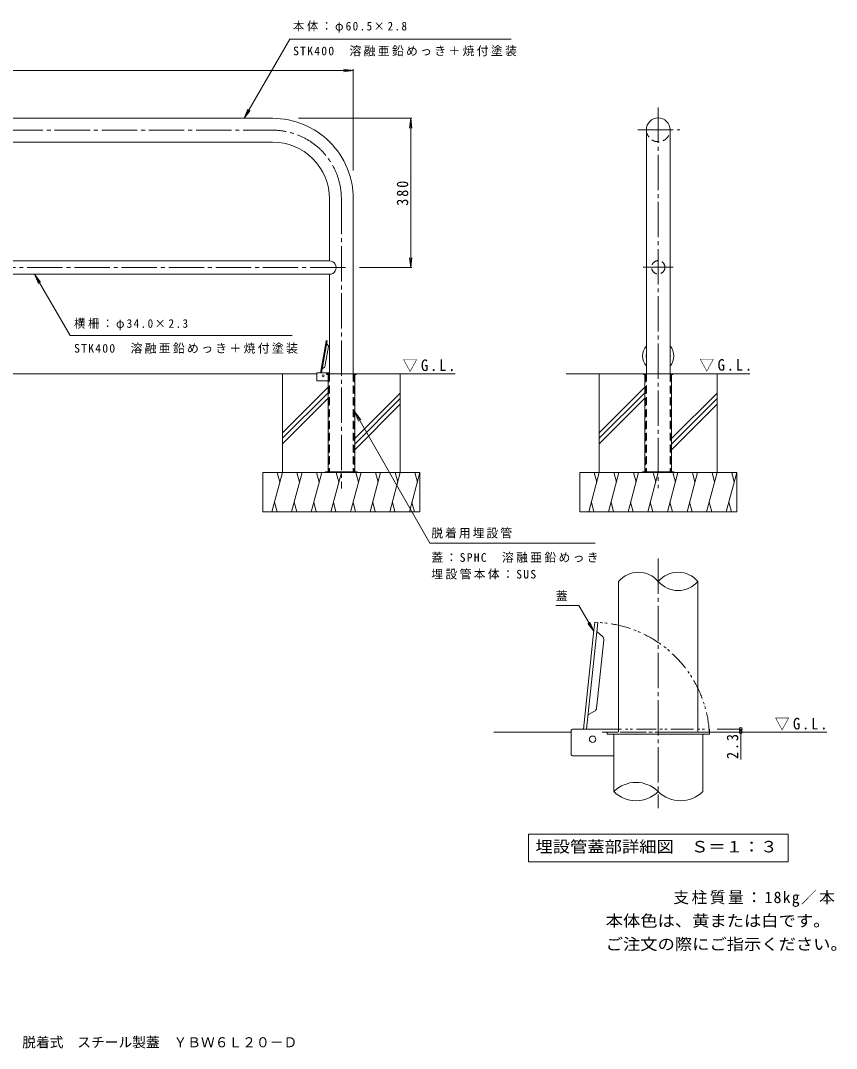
# Model space of a CAD drawing. Units: millimetres, scale not verified, with parts at other scales. Extents: x -1809 to 1774, y -1378 to 1238.
# Drawn here: x -303 to 1774, y -1378 to 1238 of the extents above; entities that cross this region are included whole.
import ezdxf
from ezdxf.enums import TextEntityAlignment as Align

# ---------------------------------------------------------------- set-up
doc = ezdxf.new("R2010")
doc.units = ezdxf.units.MM
doc.header["$LTSCALE"] = 10
doc.header["$PDMODE"] = 32
doc.header["$PDSIZE"] = 8
for name, pattern in [('CHAIN2', [12, 9, -1, 1, -1]), ('DASHED2', [3, 2, -1]), ('DOUBLE_CHAIN1', [8.8, 5, -1, 0.6, -0.6, 0.6, -1])]:
    doc.linetypes.add(name, pattern=pattern)
for name, color, linetype, lineweight in [('C-0', 4, 'Continuous', 9), ('C-1', 7, 'Continuous', 9), ('C-2', 4, 'Continuous', 9), ('C-3', 3, 'DASHED2', 9), ('C-4', 7, 'Continuous', 9), ('C-5', 7, 'Continuous', 9), ('C-E', 6, 'Continuous', 5), ('D-0', 4, 'Continuous', 9), ('D-1', 3, 'Continuous', 9), ('D-2', 4, 'Continuous', 9), ('D-4', 7, 'Continuous', 9), ('D-5', 7, 'Continuous', 9), ('D-A', 2, 'Continuous', 9), ('D-E', 6, 'Continuous', 5)]:
    doc.layers.add(name, color=color, linetype=linetype, lineweight=lineweight)
doc.layers.add('F-5_F-5ﾚｲﾔ', color=2, linetype='Continuous')
doc.layers.add('F-F_F-Fﾚｲﾔ', color=2, linetype='Continuous')
doc.styles.add('ＭＳ ゴシック', font='')
doc.styles.get('ＭＳ ゴシック').set_extended_font_data('MS Gothic')

msp = doc.modelspace()

# ---------------------------------------------------------------- linework, layer by layer
at = {"layer": 'C-0', "color": 7, "linetype": 'CHAIN2'}
for p, q in [((1320.09, 1016.02), (1320.09, 47.85)), ((-456.25, 958.61), (338.5, 958.61)), ((1268.2, 959.5), (1375.23, 959.5)), ((513.5, 783.61), (513.5, 46.96)), ((523.95, 608.86), (-456.25, 608.86)), ((1281.3, 609.75), (1358.43, 609.75))]:
    msp.add_line(p, q, dxfattribs=at)
at = {"layer": 'C-0'}
for p, q in [((476, 338.86), (513.5, 338.86)), ((476, 338.86), (476, 337.36)), ((476, 337.36), (479.5, 337.36)), ((479.5, 337.36), (479.5, 88.86)), ((551, 338.86), (513.5, 338.86)), ((547.5, 337.36), (547.5, 88.86)), ((547.5, 337.36), (551, 337.36)), ((551, 338.86), (551, 337.36)), ((551, 338.86), (551, 337.36)), ((1282.59, 338.86), (1302.59, 338.86)), ((1282.59, 338.86), (1282.59, 337.36)), ((1282.59, 338.86), (1282.59, 337.36)), ((1282.59, 337.36), (1286.09, 337.36)), ((1286.09, 337.36), (1286.09, 88.86)), ((1357.59, 338.86), (1337.59, 338.86)), ((1354.09, 337.36), (1354.09, 88.86)), ((1357.59, 337.36), (1354.09, 337.36)), ((1357.59, 338.86), (1357.59, 337.36))]:
    msp.add_line(p, q, dxfattribs=at)
at = {"layer": 'C-0', "linetype": 'DASHED2'}
for p, q in [((481, 337.36), (481, 88.86)), ((546, 337.36), (546, 88.86)), ((1287.59, 337.36), (1287.59, 88.86)), ((1352.59, 337.36), (1352.59, 88.86))]:
    msp.add_line(p, q, dxfattribs=at)
at = {"layer": 'C-0', "color": 7, "linetype": 'CHAIN2'}
msp.add_arc((338.5, 783.61), 175, 0, 90.00024, dxfattribs=at)
at = {"layer": 'C-0', "linetype": 'DASHED2'}
for centre, start, end in [((479.5, 337.36), 0, 90), ((547.5, 337.36), 90, 180), ((1286.09, 337.36), 0, 90), ((1354.09, 337.36), 90, 180)]:
    msp.add_arc(centre, 1.5, start, end, dxfattribs=at)
at = {"layer": 'C-1', "color": 3}
for p, q in [((1289.84, 443.84), (1289.84, 338.86)), ((1350.34, 428.34), (1350.34, 338.86)), ((452.25, 341.16), (483.25, 341.16)), ((450.75, 322.16), (450.75, 339.66)), ((452.25, 320.66), (479.5, 320.66))]:
    msp.add_line(p, q, dxfattribs=at)
at = {"layer": 'C-1'}
for p, q in [((473.5, 88.86), (553.5, 88.86)), ((473.5, 88.86), (473.5, 87.36)), ((501, 88.86), (501, 87.36)), ((526, 88.86), (526, 87.36)), ((553.5, 88.86), (553.5, 87.36)), ((1280.09, 88.86), (1280.09, 87.36)), ((1360.09, 88.86), (1280.09, 88.86)), ((1307.59, 88.86), (1307.59, 87.36)), ((1332.59, 88.86), (1332.59, 87.36)), ((1360.09, 88.86), (1360.09, 87.36))]:
    msp.add_line(p, q, dxfattribs=at)
at = {"layer": 'C-1', "color": 3}
for centre, start, end in [((452.25, 339.66), 90, 180), ((452.25, 322.16), 180, 270)]:
    msp.add_arc(centre, 1.5, start, end, dxfattribs=at)
at = {"layer": 'C-2', "color": 3}
for p, q in [((-456.25, 988.86), (338.5, 988.86)), ((1289.84, 959.5), (1289.84, 409.47)), ((1350.34, 959.5), (1350.34, 409.54)), ((-456.25, 928.36), (338.5, 928.36)), ((483.25, 783.61), (483.25, 625.86)), ((543.75, 783.61), (543.75, 338.86)), ((-456.25, 625.86), (483.25, 625.86)), ((483.25, 591.86), (-456.25, 591.86)), ((483.25, 591.86), (483.25, 338.86))]:
    msp.add_line(p, q, dxfattribs=at)
at = {"layer": 'C-2'}
for p, q in [((462.94, 341.16), (477.34, 422.8)), ((475.07, 423.2), (473.87, 416.39)), ((475.07, 423.2), (477.34, 422.8)), ((460.6, 341.16), (473.87, 416.39)), ((480.89, 408.4), (473.41, 365.99)), ((480.06, 411.04), (476.24, 414.86)), ((470.12, 354.64), (465.22, 352.35)), ((471.8, 356.83), (473.41, 365.99))]:
    msp.add_line(p, q, dxfattribs=at)
at = {"layer": 'C-2', "color": 3, "linetype": 'DASHED2'}
msp.add_circle((1320.09, 609.75), 17, dxfattribs=at)
at = {"layer": 'C-2', "color": 3}
for centre, radius, start, end in [((338.5, 783.61), 205.25, 0, 90.00023), ((1320.09, 959.5), 30.25, 0, 180), ((338.5, 783.61), 144.75, 0, 90.0002), ((483.25, 608.86), 17, 270, 90.00041)]:
    msp.add_arc(centre, radius, start, end, dxfattribs=at)
at = {"layer": 'C-2', "color": 3, "linetype": 'DASHED2'}
msp.add_arc((1320.09, 959.5), 30.25, 180.00047, 0.00047, dxfattribs=at)
at = {"layer": 'C-2'}
for centre, radius, start, end in [((476.73, 415.35), 0.7, 169.99799, 224.99889), ((477.93, 408.92), 3, 349.99956, 44.99919), ((465.51, 351.71), 0.7, 115.00227, 170.00244), ((468.84, 357.35), 3, 295.00172, 349.99965)]:
    msp.add_arc(centre, radius, start, end, dxfattribs=at)
for major_axis, start_param, end_param in [((39.75, 0), 2.435662, 3.8475233), ((39.75, 0), 5.5772489, 6.9870586), ((30.75, 0), 2.9610315, 3.3221538), ((30.75, 0), 6.1025973, 6.4637734)]:
    msp.add_ellipse((1320.09, 384), major_axis=major_axis, ratio=0.9945, start_param=start_param, end_param=end_param, dxfattribs=at)
at = {"layer": 'C-3'}
for p, q in [((483.25, 338.86), (483.25, 88.86)), ((543.75, 338.86), (543.75, 88.86)), ((1289.84, 338.86), (1289.84, 88.86)), ((1350.34, 338.86), (1350.34, 88.86))]:
    msp.add_line(p, q, dxfattribs=at)
at = {"layer": 'C-4'}
for p, q in [((-1456.25, 1110.75), (543.75, 1110.75)), ((543.75, 1110.75), (518.96, 1114.01)), ((543.75, 1110.75), (518.96, 1107.49)), ((543.75, 1113.75), (543.75, 855.69)), ((693, 988.86), (404.04, 988.86)), ((690, 988.86), (686.74, 964.07)), ((690, 988.86), (690, 608.86)), ((690, 988.86), (693.26, 964.07)), ((690, 608.86), (686.74, 633.64)), ((690, 608.86), (693.26, 633.64)), ((693, 608.86), (559.92, 608.86))]:
    msp.add_line(p, q, dxfattribs=at)
at = {"layer": 'C-5'}
for p, q in [((266.12, 988.86), (382.15, 1189.81)), ((382.15, 1189.81), (945.51, 1189.81)), ((266.12, 988.86), (275.69, 1011.96)), ((266.12, 988.86), (281.34, 1008.69)), ((-267.25, 591.86), (-177.05, 436.6)), ((-267.25, 591.86), (-252.03, 572.03)), ((-267.25, 591.86), (-257.69, 568.76)), ((-177.05, 436.6), (388.1, 436.6)), ((547.5, 241.72), (562.72, 221.88)), ((547.5, 241.72), (557.07, 218.62)), ((547.5, 241.72), (738.94, -92.24)), ((1159.6, -92.24), (738.94, -92.24))]:
    msp.add_line(p, q, dxfattribs=at)
at = {"layer": 'C-E'}
for p, q in [((-1363.25, 338.86), (450.75, 338.86)), ((363.5, 87.36), (363.5, 338.86)), ((551, 338.86), (803.33, 338.86)), ((663.5, 87.36), (663.5, 338.86)), ((1085.87, 338.86), (1553.49, 338.86)), ((1170.09, 87.36), (1170.09, 338.86)), ((1470.09, 87.36), (1470.09, 338.86)), ((479.5, 304.67), (363.5, 188.67)), ((479.5, 290.53), (363.5, 174.53)), ((663.5, 289.79), (547.5, 173.79)), ((1286.09, 304.67), (1170.09, 188.67)), ((1286.09, 290.53), (1170.09, 174.53)), ((1470.09, 289.79), (1354.09, 173.79)), ((479.5, 276.39), (363.5, 160.39)), ((663.5, 275.65), (547.5, 159.65)), ((1286.09, 276.39), (1170.09, 160.39)), ((1470.09, 275.65), (1354.09, 159.65)), ((663.5, 261.5), (547.5, 145.5)), ((1470.09, 261.5), (1354.09, 145.5)), ((313.5, -12.64), (313.5, 87.36)), ((713.5, 87.36), (313.5, 87.36)), ((363.5, 87.36), (336.7, -12.64)), ((350.45, 87.36), (356.97, 63.01)), ((413.5, 87.36), (386.7, -12.64)), ((400.45, 87.36), (406.97, 63.01)), ((463.5, 87.36), (436.7, -12.64)), ((450.45, 87.36), (456.97, 63.01)), ((513.5, 87.36), (486.7, -12.64)), ((500.45, 87.36), (506.97, 63.01)), ((563.5, 87.36), (536.7, -12.64)), ((550.45, 87.36), (556.97, 63.01)), ((613.5, 87.36), (586.7, -12.64)), ((600.45, 87.36), (606.97, 63.01)), ((663.5, 87.36), (636.7, -12.64)), ((650.45, 87.36), (656.97, 63.01)), ((713.5, 87.36), (686.7, -12.64)), ((700.45, 87.36), (706.97, 63.01)), ((713.5, -12.64), (713.5, 87.36)), ((1120.09, 87.36), (1520.09, 87.36)), ((1120.09, -12.64), (1120.09, 87.36)), ((1170.09, 87.36), (1143.29, -12.64)), ((1157.04, 87.36), (1163.56, 63.01)), ((1220.09, 87.36), (1193.29, -12.64)), ((1207.04, 87.36), (1213.56, 63.01)), ((1270.09, 87.36), (1243.29, -12.64)), ((1257.04, 87.36), (1263.56, 63.01)), ((1320.09, 87.36), (1293.29, -12.64)), ((1307.04, 87.36), (1313.56, 63.01)), ((1370.09, 87.36), (1343.29, -12.64)), ((1357.04, 87.36), (1363.56, 63.01)), ((1420.09, 87.36), (1393.29, -12.64)), ((1407.04, 87.36), (1413.56, 63.01)), ((1470.09, 87.36), (1443.29, -12.64)), ((1457.04, 87.36), (1463.56, 63.01)), ((1520.09, 87.36), (1493.29, -12.64)), ((1507.04, 87.36), (1513.56, 63.01)), ((1520.09, -12.64), (1520.09, 87.36)), ((349.75, -12.64), (343.23, 11.71)), ((399.75, -12.64), (393.23, 11.71)), ((449.75, -12.64), (443.23, 11.71)), ((499.75, -12.64), (493.23, 11.71)), ((549.75, -12.64), (543.23, 11.71)), ((599.75, -12.64), (593.23, 11.71)), ((649.75, -12.64), (643.23, 11.71)), ((699.75, -12.64), (693.23, 11.71)), ((1156.34, -12.64), (1149.82, 11.71)), ((1206.34, -12.64), (1199.82, 11.71)), ((1256.34, -12.64), (1249.82, 11.71)), ((1306.34, -12.64), (1299.82, 11.71)), ((1356.34, -12.64), (1349.82, 11.71)), ((1406.34, -12.64), (1399.82, 11.71)), ((1456.34, -12.64), (1449.82, 11.71)), ((1506.34, -12.64), (1499.82, 11.71)), ((713.5, -12.64), (313.5, -12.64)), ((1120.09, -12.64), (1520.09, -12.64)), ((1450.09, -572.93), (1450.43, -572.93))]:
    msp.add_line(p, q, dxfattribs=at)
at = {"layer": 'C-E', "color": 4, "lineweight": 9}
msp.add_circle((467.15, 333.36), 2.5, dxfattribs=at)
at = {"layer": 'D-0', "color": 7, "linetype": 'CHAIN2'}
msp.add_line((1320.09, -131.5), (1320.09, -766.82), dxfattribs=at)
at = {"layer": 'D-0', "linetype": 'DOUBLE_CHAIN1'}
for p, q in [((1176.5, -565.27), (1364.43, -565.27)), ((1212.38, -572.94), (1177.3, -572.94)), ((1450.09, -572.93), (1212.38, -572.93))]:
    msp.add_line(p, q, dxfattribs=at)
at = {"layer": 'D-0'}
for p, q in [((1450.09, -572.93), (1450.09, -577.93)), ((1206.75, -577.93), (1206.75, -724.25)), ((1433.42, -577.93), (1433.42, -724.25))]:
    msp.add_line(p, q, dxfattribs=at)
msp.add_lwpolyline([(1190.09, -572.93), (1190.09, -577.93), (1450.09, -577.93)], dxfattribs=at)
at = {"layer": 'D-0', "linetype": 'DOUBLE_CHAIN1'}
msp.add_lwpolyline([(1360.06, -565.27), (1450.09, -565.27), (1450.09, -572.93)], dxfattribs=at)
msp.add_arc((1153.09, -591.27), 297.56, 3.53229, 87.53222, dxfattribs=at)
at = {"layer": 'D-0'}
for centre, start, end in [((1263.42, -781.39), 45.23975, 134.76025), ((1263.42, -667.11), 225.23975, 314.76025), ((1376.75, -667.11), 225.23975, 314.76025)]:
    msp.add_arc(centre, 80.48, start, end, dxfattribs=at)
at = {"layer": 'D-1'}
for p, q in [((1219.25, -189.62), (1219.25, -572.93)), ((1420.92, -189.62), (1420.92, -572.93)), ((1219.25, -426.27), (1219.25, -572.93)), ((1098.42, -628.6), (1098.42, -570.27)), ((1219.25, -565.27), (1103.42, -565.27)), ((1103.42, -633.6), (1206.75, -633.6))]:
    msp.add_line(p, q, dxfattribs=at)
for centre, radius, start, end in [((1269.67, -232.42), 66.14, 40.32983, 139.67017), ((1370.51, -232.42), 66.14, 40.32983, 139.67017), ((1370.51, -146.81), 66.14, 220.32983, 319.67017), ((1103.42, -570.27), 5, 90, 180), ((1103.42, -628.6), 5, 180, 270)]:
    msp.add_arc(centre, radius, start, end, dxfattribs=at)
at = {"layer": 'D-2'}
for p, q in [((1129.68, -565.27), (1156.13, -313.61)), ((1165.9, -293.98), (1137.39, -565.27)), ((1158.28, -293.18), (1156.13, -313.61)), ((1158.28, -293.18), (1165.9, -293.98)), ((1177.94, -329.96), (1164.36, -318.16)), ((1181.33, -338.55), (1166.32, -481.31)), ((1163.08, -512.16), (1166.32, -481.31)), ((1158.03, -519.83), (1142.24, -528.59))]:
    msp.add_line(p, q, dxfattribs=at)
at = {"layer": 'D-2', "color": 6, "linetype": 'DOUBLE_CHAIN1', "lineweight": 5}
for p, q in [((1377.45, -572.93), (1212.38, -572.93)), ((1370.62, -572.94), (1450.09, -572.93))]:
    msp.add_line(p, q, dxfattribs=at)
at = {"layer": 'D-2'}
for centre, radius, start, end in [((1165.89, -316.39), 2.33, 173.99799, 228.99889), ((1171.38, -337.51), 10, 353.99956, 48.99919), ((1153.13, -511.11), 10, 299.00172, 353.99965), ((1143.37, -530.63), 2.33, 119.00227, 174.00244)]:
    msp.add_arc(centre, radius, start, end, dxfattribs=at)
at = {"layer": 'D-4'}
for p, q in [((1533.03, -565.27), (1470.09, -565.27)), ((1533.03, -572.93), (1470.09, -572.93)), ((1530.03, -565.27), (1530.03, -643.06))]:
    msp.add_line(p, q, dxfattribs=at)
for p in [(1530.03, -565.27), (1530.03, -572.93)]:
    msp.add_point(p, dxfattribs=at)
at = {"layer": 'D-5'}
for p, q in [((1118.03, -250.66), (1059.23, -250.66)), ((1118.03, -250.66), (1155.86, -316.19)), ((1140.64, -296.35), (1155.86, -316.19)), ((1146.29, -293.09), (1155.86, -316.19)), ((989.59, -832.98), (1650.59, -832.98)), ((989.59, -832.98), (989.59, -902.98)), ((1650.59, -832.98), (1650.59, -902.98)), ((989.59, -902.98), (1650.59, -902.98))]:
    msp.add_line(p, q, dxfattribs=at)
at = {"layer": 'D-A'}
msp.add_circle((1153.09, -591.27), 8.33, dxfattribs=at)
at = {"layer": 'D-E'}
for p, q in [((1098.42, -572.93), (901.57, -572.93)), ((1450.43, -572.93), (1749.09, -572.93))]:
    msp.add_line(p, q, dxfattribs=at)

# ---------------------------------------------------------------- texts
at = {"layer": 'C-4', "color": 2, "insert": (684, 766.36), "char_height": 29.33, "attachment_point": 7, "rotation": 90, "style": 'ＭＳ ゴシック'}
msp.add_mtext('\\T1.27;\\W0.9;380', dxfattribs=at)
at = {"layer": 'C-5', "char_height": 21.99, "attachment_point": 7, "style": 'ＭＳ ゴシック'}
for s, insert in [('\\T1.25;\\W0.95;本体：φ60.5×2.8', (390.51, 1206.41)), ('\\T1.2;STK400\u3000溶融亜鉛めっき＋焼付塗装', (390.51, 1146.67)), ('\\T1.25;\\W0.95;横柵：φ34.0×2.3', (-166.9, 449.74)), ('\\T1.2;STK400\u3000溶融亜鉛めっき＋焼付塗装', (-166.9, 390)), ('\\T1.17;脱着用埋設管', (742.5, -80.38)), ('\\T1.2;蓋：SPHC\u3000溶融亜鉛めっき', (742.5, -142.17)), ('\\T1.2;埋設管本体：SUS', (742.5, -184.71))]:
    msp.add_mtext(s, dxfattribs=dict(at, insert=insert))
at = {"layer": 'C-5', "color": 2, "char_height": 29.33, "attachment_point": 7, "style": 'ＭＳ ゴシック'}
for insert in [(669.49, 343.2), (1424.62, 344.09)]:
    msp.add_mtext('\\T1.22;\\W0.95;▽G.L.', dxfattribs=dict(at, insert=insert))
at = {"layer": 'D-4', "color": 2, "insert": (1616.4, -568.8), "char_height": 29.33, "attachment_point": 7, "style": 'ＭＳ ゴシック'}
msp.add_mtext('\\T1.22;\\W0.95;▽G.L.', dxfattribs=at)
at = {"layer": 'D-4', "color": 2, "insert": (1524.03, -641.44), "char_height": 29.33, "attachment_point": 7, "rotation": 90, "style": 'ＭＳ ゴシック'}
msp.add_mtext('\\T1.27;\\W0.9;2.3', dxfattribs=at)
at = {"layer": 'D-5', "style": 'ＭＳ ゴシック'}
msp.add_text('蓋', height=21.99, dxfattribs=at).set_placement((1059.23, -244), align=Align.BOTTOM_LEFT)
at = {"layer": 'D-5', "color": 2, "style": 'ＭＳ ゴシック', "width": 1.1}
msp.add_text('埋設管蓋部詳細図\u3000Ｓ＝１：３', height=29.33, dxfattribs=at).set_placement((1007.59, -887.98), align=Align.BOTTOM_LEFT)
at = {"layer": 'F-5_F-5ﾚｲﾔ', "style": 'ＭＳ ゴシック', "width": 1.1}
for s, p in [('本体色は、黄または白です。', (1186.28, -1076.57)), ('ご注文の際にご指示ください。', (1186.28, -1136.04))]:
    msp.add_text(s, height=29.33, dxfattribs=at).set_placement(p, align=Align.BOTTOM_LEFT)
at = {"layer": 'F-5_F-5ﾚｲﾔ', "insert": (1358.49, -1017.74), "char_height": 29.33, "attachment_point": 7, "style": 'ＭＳ ゴシック'}
msp.add_mtext('\\T1.16;支柱質量：18kg／本', dxfattribs=at)
at = {"layer": 'F-F_F-Fﾚｲﾔ', "style": 'ＭＳ ゴシック'}
msp.add_text('車止め\u3000スチール製\u3000アーチ型横バー付\u3000脱着式\u3000スチール製蓋\u3000ＹＢＷ６Ｌ２０－Ｄ', height=25.66, dxfattribs=at).set_placement((-963.86, -1382.71), align=Align.BOTTOM_LEFT)

doc.saveas('drawing.dxf')
